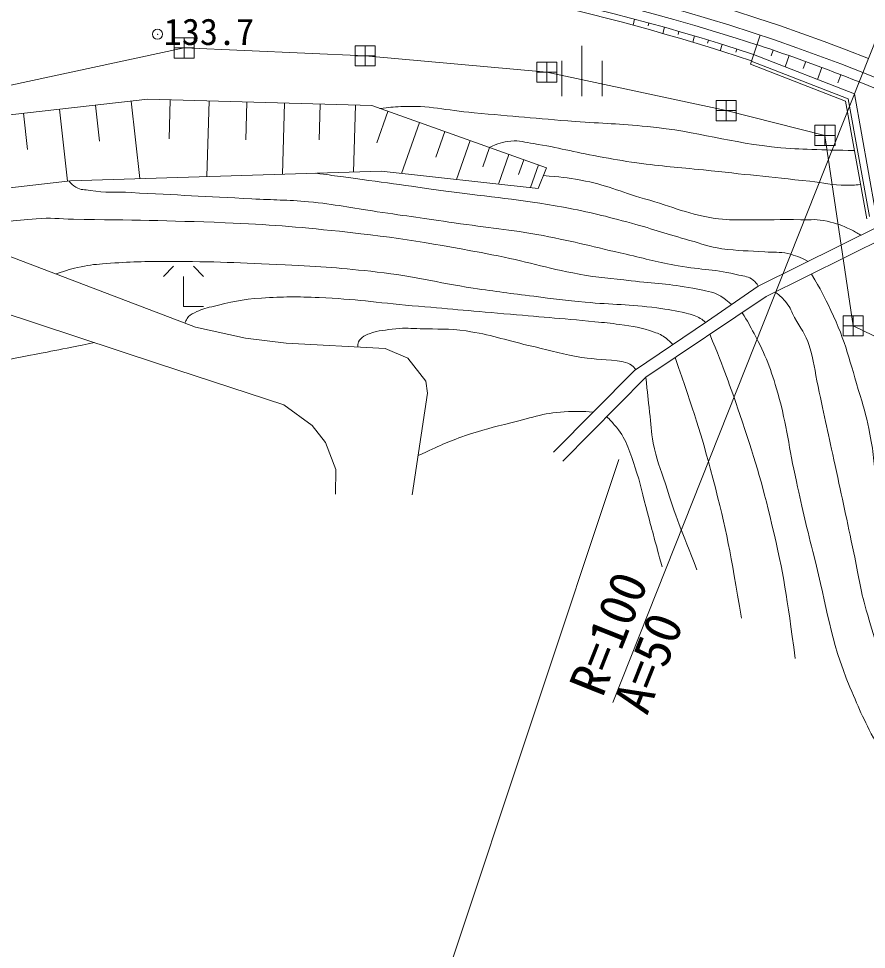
# Model space of a CAD drawing. Units: millimetres, scale not verified. Extents: x 40000 to 680000, y 20000 to 380000.
# Drawn here: x 244151 to 286292, y 263149 to 309384 of the extents above; entities that cross this region are included whole.
import ezdxf
from ezdxf.enums import TextEntityAlignment as Align

# ---------------------------------------------------------------- set-up
doc = ezdxf.new("R2010")
doc.units = ezdxf.units.MM
doc.header["$LTSCALE"] = 1000
doc.header["$PDMODE"] = 32
doc.header["$PDSIZE"] = 500
for name, color, linetype, lineweight in [('M-BGD', 7, 'Continuous', 13), ('M-BMK-ROW', 30, 'Continuous', 13), ('M-STR-HTXT', 7, 'Continuous', 13), ('M-STR-STRC', 7, 'Continuous', 13)]:
    doc.layers.add(name, color=color, linetype=linetype, lineweight=lineweight)
doc.styles.add('ＭＳ ゴシック', font='')
doc.styles.get('ＭＳ ゴシック').set_extended_font_data('MS Gothic')

msp = doc.modelspace()

# ---------------------------------------------------------------- linework, layer by layer
at = {"layer": 'M-BGD'}
for p, q in [((287498, 310190), (273686, 275410)), ((274693, 309062), (274770, 309358)), ((275440, 309018), (275481, 309168)), ((276167, 308651), (276252, 308956)), ((276932, 308597), (276976, 308751)), ((277658, 308213), (277751, 308524)), ((281005, 308568), (280525, 307125)), ((272154, 305532), (272154, 308032)), ((278391, 308160), (278439, 308317)), ((279022, 307791), (279121, 308105)), ((279802, 307715), (279853, 307873)), ((285697, 305655), (280683, 307600)), ((281554, 307532), (281653, 307821)), ((282253, 306991), (282448, 307545)), ((271154, 305532), (271154, 307282)), ((273154, 305532), (273154, 307282)), ((285254, 305290), (280525, 307125)), ((285387, 305400), (280572, 307268)), ((283155, 306903), (283280, 307247)), ((283865, 306366), (284084, 306951)), ((284868, 306193), (285023, 306595)), ((285697, 305655), (285929, 306240)), ((286753, 299792), (285697, 305655)), ((234258, 303543), (250575, 305378)), ((249752, 305285), (250185, 301439)), ((250575, 305378), (261701, 305063)), ((251682, 305347), (251627, 303412)), ((253617, 305292), (253510, 301541)), ((255492, 305239), (255439, 303363)), ((257368, 305185), (257268, 301656)), ((286307, 299445), (285254, 305290)), ((286441, 299549), (285387, 305400)), ((246184, 304884), (246585, 301316)), ((247968, 305085), (248168, 303301)), ((259133, 305135), (259083, 303371)), ((260898, 305085), (260804, 301764)), ((261701, 305063), (270384, 301976)), ((262509, 304776), (261953, 303210)), ((244388, 304682), (244590, 302887)), ((251101, 292241), (215758, 303911)), ((264075, 304219), (263178, 301695)), ((265337, 303770), (264888, 302509)), ((266599, 303322), (265914, 301397)), ((267561, 302980), (267219, 302017)), ((268524, 302638), (268002, 301169)), ((269258, 302377), (268997, 301642)), ((269992, 302116), (269594, 300995)), ((270384, 301976), (269981, 300953)), ((262166, 301806), (246726, 301333)), ((269981, 300953), (262166, 301806)), ((246726, 301333), (235297, 299973)), ((287022, 299119), (280916, 296101)), ((281312, 295575), (287745, 298782)), ((243326, 297713), (252945, 294063)), ((251847, 297080), (251347, 296580)), ((253347, 296580), (252847, 297080)), ((252347, 295080), (252347, 296580)), ((280916, 296101), (278400, 294361)), ((275331, 291580), (281312, 295575)), ((253347, 295080), (252347, 295080)), ((252945, 294063), (255426, 293504)), ((278400, 294361), (274773, 291904)), ((255426, 293504), (257452, 293256)), ((257452, 293256), (262367, 292996)), ((262367, 292996), (263503, 292515)), ((257334, 290199), (251101, 292241)), ((263503, 292515), (264388, 291383)), ((274773, 291904), (270743, 287854)), ((264388, 291383), (264484, 290774)), ((271210, 287394), (275331, 291580)), ((264484, 290774), (263713, 285722)), ((258744, 289173), (257334, 290199)), ((259408, 288325), (258744, 289173)), ((259926, 286982), (259408, 288325)), ((259911, 285768), (259926, 286982))]:
    msp.add_line(p, q, dxfattribs=at)
for points in [[(286114, 306705), (291482, 304530), (296801, 302085), (302093, 299449), (307388, 296699), (308274, 296234)], [(285929, 306240), (291273, 304076), (296575, 301639), (301857, 299009), (307147, 296261), (308033, 295796)]]:
    msp.add_lwpolyline(points, dxfattribs=at)
for centre, radius, start, end in [((250680, 217484), 95999, 68.33989, 112.56017), ((250680, 217484), 95480, 71.58594, 112.56006), ((250680, 217484), 94980, 71.58594, 106.53669), ((247195, 207381), 105333, 71.52275, 84.58283), ((250680, 217484), 95500, 68.33996, 71.58594)]:
    msp.add_arc(centre, radius, start, end, dxfattribs=at)
for points, knots in [([(262110, 304918), (262590, 304988), (262746, 304987), (263155, 305011), (264578, 305094), (265371, 304826), (266790, 304706), (268751, 304539), (269847, 304426), (271809, 304277), (273213, 304171), (274003, 304163), (275403, 304025), (278017, 303767), (279430, 303220), (282045, 302970), (282738, 302904), (283129, 302904), (283825, 302878), (284555, 302851), (284792, 302849), (285696, 302837)], [0, 0, 0, 0, 1, 1, 1, 2, 2, 2, 3, 3, 3, 4, 4, 4, 5, 5, 5, 6, 6, 6, 7, 7, 7, 7]), ([(267540, 302987), (267990, 303181), (268183, 303265), (268622, 303302), (269061, 303339), (269307, 303240), (269743, 303175), (271015, 302984), (271706, 302758), (272972, 302535), (273718, 302404), (274134, 302320), (274884, 302218), (276174, 302043), (276904, 302003), (278200, 301865), (280260, 301646), (281415, 301523), (283476, 301303), (284181, 301228), (284573, 301106), (285283, 301110), (285564, 301112), (285668, 301110), (286002, 301139)], [0, 0, 0, 0, 1, 1, 1, 2, 2, 2, 3, 3, 3, 4, 4, 4, 5, 5, 5, 6, 6, 6, 7, 7, 7, 8, 8, 8, 8]), ([(258923, 301706), (259531, 301625), (259684, 301604), (260171, 301538), (262210, 301262), (263352, 301100), (265390, 300819), (267677, 300504), (268975, 300436), (271244, 300013), (272575, 299765), (273312, 299578), (274618, 299221), (275752, 298910), (276372, 298682), (277506, 298369), (278126, 298197), (278463, 298042), (279100, 297955), (279934, 297842), (280409, 297858), (281248, 297796), (281695, 297763), (281956, 297814), (282392, 297711), (282799, 297616), (282963, 297538), (283390, 297324)], [0, 0, 0, 0, 1, 1, 1, 2, 2, 2, 3, 3, 3, 4, 4, 4, 5, 5, 5, 6, 6, 6, 7, 7, 7, 8, 8, 8, 9, 9, 9, 9]), ([(270232, 301589), (271099, 301526), (271370, 301484), (272091, 301359), (273362, 301139), (274021, 300788), (275263, 300440), (276700, 300038), (277469, 299628), (278949, 299439), (279500, 299368), (279814, 299391), (280369, 299386), (281411, 299376), (281994, 299417), (283036, 299393), (283546, 299381), (283845, 299442), (284339, 299317), (284812, 299197), (285083, 299127), (285517, 298906), (285716, 298804), (285793, 298766), (286014, 298621)], [0, 0, 0, 0, 1, 1, 1, 2, 2, 2, 3, 3, 3, 4, 4, 4, 5, 5, 5, 6, 6, 6, 7, 7, 7, 8, 8, 8, 8]), ([(246644, 301323), (246771, 301167), (246841, 301102), (247001, 301004), (247242, 300856), (247430, 300896), (247709, 300850), (248493, 300722), (248947, 300786), (249740, 300744), (252084, 300622), (253398, 300554), (255742, 300431), (256846, 300374), (257467, 300385), (258568, 300284), (259909, 300162), (260647, 299984), (261980, 299792), (263473, 299577), (264309, 299457), (265802, 299241), (267527, 298992), (268505, 298924), (270218, 298603), (271843, 298299), (272736, 298040), (274349, 297679), (275362, 297452), (275920, 297275), (276944, 297098), (278117, 296896), (278806, 296943), (279959, 296644), (280242, 296570), (280446, 296590), (280667, 296397), (280780, 296297), (280833, 296240), (280916, 296101)], [0, 0, 0, 0, 1, 1, 1, 2, 2, 2, 3, 3, 3, 4, 4, 4, 5, 5, 5, 6, 6, 6, 7, 7, 7, 8, 8, 8, 9, 9, 9, 10, 10, 10, 11, 11, 11, 12, 12, 12, 13, 13, 13, 13]), ([(240373, 298544), (240481, 298682), (240532, 298736), (240659, 298829), (240830, 298953), (240954, 298989), (241161, 299033), (241508, 299106), (241709, 299103), (242061, 299142), (243219, 299271), (243867, 299359), (245029, 299445), (245749, 299498), (246155, 299433), (246877, 299420), (249821, 299370), (251471, 299362), (254413, 299244), (256636, 299155), (257881, 299050), (260094, 298818), (263076, 298506), (264735, 298216), (267680, 297657), (269382, 297335), (270303, 296998), (272007, 296692), (273010, 296512), (273584, 296488), (274595, 296362), (275792, 296214), (276478, 296223), (277661, 295987), (278157, 295888), (278454, 295876), (278917, 295671), (279036, 295619), (279093, 295569), (279200, 295495), (279360, 295385), (279410, 295335), (279585, 295180)], [0, 0, 0, 0, 1, 1, 1, 2, 2, 2, 3, 3, 3, 4, 4, 4, 5, 5, 5, 6, 6, 6, 7, 7, 7, 8, 8, 8, 9, 9, 9, 10, 10, 10, 11, 11, 11, 12, 12, 12, 13, 13, 13, 14, 14, 14, 14]), ([(246017, 296702), (246582, 296898), (246762, 296961), (247255, 297062), (247735, 297160), (248011, 297181), (248500, 297216), (249717, 297303), (250403, 297323), (251623, 297320), (253883, 297316), (255149, 297264), (257406, 297153), (259196, 297065), (260199, 296998), (261980, 296796), (263855, 296583), (264879, 296283), (266745, 295999), (267918, 295820), (268578, 295736), (269755, 295589), (270755, 295464), (271315, 295392), (272319, 295299), (273706, 295170), (274494, 295201), (275874, 295011), (276450, 294931), (276774, 294883), (277339, 294747), (277495, 294709), (277586, 294697), (277734, 294637), (277856, 294588), (277924, 294559), (278037, 294491), (278148, 294425), (278187, 294394), (278305, 294297)], [0, 0, 0, 0, 1, 1, 1, 2, 2, 2, 3, 3, 3, 4, 4, 4, 5, 5, 5, 6, 6, 6, 7, 7, 7, 8, 8, 8, 9, 9, 9, 10, 10, 10, 11, 11, 11, 12, 12, 12, 13, 13, 13, 13]), ([(283561, 296696), (284049, 295881), (284175, 295611), (284522, 294892), (285281, 293317), (285465, 292330), (285985, 290660), (286214, 289925), (286318, 289504), (286467, 288749), (286670, 287719), (286682, 287125), (286821, 286084), (287019, 284593), (286996, 283733), (287327, 282265), (287556, 281251), (287748, 280698), (288067, 279709), (288511, 278332), (288674, 277523), (289284, 276212), (289832, 275033), (290155, 274361), (290940, 273325), (291679, 272349), (292047, 272009), (293105, 271060)], [0, 0, 0, 0, 1, 1, 1, 2, 2, 2, 3, 3, 3, 4, 4, 4, 5, 5, 5, 6, 6, 6, 7, 7, 7, 8, 8, 8, 9, 9, 9, 9]), ([(252421, 294262), (252450, 294361), (252472, 294401), (252523, 294481), (252622, 294637), (252725, 294697), (252893, 294775), (253214, 294925), (253406, 294991), (253751, 295074), (254702, 295302), (255242, 295441), (256219, 295502), (257340, 295571), (257972, 295574), (259095, 295528), (260901, 295454), (261905, 295282), (263706, 295125), (265490, 294969), (266490, 294881), (268274, 294725), (270042, 294570), (271034, 294503), (272799, 294329), (273279, 294282), (273548, 294258), (274025, 294191), (274703, 294096), (275094, 294050), (275737, 293816), (275984, 293726), (276126, 293665), (276334, 293505), (276476, 293395), (276531, 293343), (276668, 293188)], [0, 0, 0, 0, 1, 1, 1, 2, 2, 2, 3, 3, 3, 4, 4, 4, 5, 5, 5, 6, 6, 6, 7, 7, 7, 8, 8, 8, 9, 9, 9, 10, 10, 10, 11, 11, 11, 12, 12, 12, 12]), ([(281765, 295801), (282035, 295588), (282137, 295504), (282322, 295265), (282523, 295009), (282567, 294820), (282721, 294533), (283011, 293993), (283272, 293731), (283455, 293145), (283697, 292372), (283721, 291909), (283892, 291116), (284222, 289583), (284406, 288724), (284736, 287192), (285102, 285492), (285307, 284540), (285673, 282840), (285911, 281733), (285972, 281094), (286283, 280004), (286682, 278606), (286916, 277819), (287485, 276480), (288037, 275181), (288292, 274727), (289125, 273261)], [0, 0, 0, 0, 1, 1, 1, 2, 2, 2, 3, 3, 3, 4, 4, 4, 5, 5, 5, 6, 6, 6, 7, 7, 7, 8, 8, 8, 9, 9, 9, 9]), ([(280115, 294776), (280416, 294305), (280492, 294150), (280712, 293737), (281297, 292640), (281543, 291973), (281886, 290778), (282368, 289094), (282427, 288098), (282815, 286389), (283146, 284929), (283319, 284107), (283695, 282657), (284354, 280117), (284459, 278599), (285474, 276179), (285974, 274986), (286164, 274532), (286899, 273190)], [0, 0, 0, 0, 1, 1, 1, 2, 2, 2, 3, 3, 3, 4, 4, 4, 5, 5, 5, 6, 6, 6, 6]), ([(261021, 293067), (261008, 293172), (261010, 293231), (261044, 293328), (261094, 293472), (261201, 293507), (261319, 293604), (261407, 293676), (261473, 293694), (261581, 293732), (262078, 293906), (262385, 293909), (262908, 293978), (263373, 294040), (263640, 293989), (264108, 293977), (265003, 293954), (265512, 293996), (266398, 293867), (267626, 293687), (268284, 293431), (269493, 293151), (270423, 292936), (270936, 292781), (271873, 292601), (272656, 292450), (273112, 292487), (273901, 292377), (274063, 292354), (274155, 292349), (274314, 292307), (274486, 292262), (274582, 292206), (274710, 292082), (274761, 292032), (274784, 292011), (274832, 291944)], [0, 0, 0, 0, 1, 1, 1, 2, 2, 2, 3, 3, 3, 4, 4, 4, 5, 5, 5, 6, 6, 6, 7, 7, 7, 8, 8, 8, 9, 9, 9, 10, 10, 10, 11, 11, 11, 12, 12, 12, 12]), ([(278514, 293706), (279268, 291827), (279465, 291296), (280002, 289725), (280723, 287616), (281078, 286413), (281598, 284246), (282214, 281684), (282323, 280749), (282758, 277602)], [0, 0, 0, 0, 1, 1, 1, 2, 2, 2, 3, 3, 3, 3]), ([(242311, 292207), (243247, 292378), (243485, 292423), (244237, 292565), (245679, 292837), (246133, 292932), (247923, 293291)], [0, 0, 0, 0, 1, 1, 1, 2, 2, 2, 2]), ([(276782, 292550), (277759, 289751), (278032, 288931), (278657, 286562), (279366, 283878), (279518, 282909), (280085, 279601)], [0, 0, 0, 0, 1, 1, 1, 2, 2, 2, 2]), ([(275331, 291580), (275417, 290732), (275439, 290516), (275515, 289835), (275583, 289233), (275581, 288889), (275696, 288294), (275853, 287485), (276053, 287058), (276302, 286272), (276838, 284578), (277078, 284029), (277865, 281999)], [0, 0, 0, 0, 1, 1, 1, 2, 2, 2, 3, 3, 3, 4, 4, 4, 4]), ([(264020, 287676), (265096, 288186), (265421, 288345), (266360, 288669), (267226, 288968), (267730, 289079), (268620, 289299), (269727, 289573), (270345, 289836), (271485, 289864), (271963, 289876), (272154, 289885), (272709, 289830)], [0, 0, 0, 0, 1, 1, 1, 2, 2, 2, 3, 3, 3, 4, 4, 4, 4]), ([(273383, 289601), (273567, 289447), (273621, 289372), (273761, 289213), (274363, 288533), (274492, 287985), (274786, 287126), (275086, 286250), (275164, 285732), (275406, 284838), (275692, 283787), (275781, 283458), (276137, 282146)], [0, 0, 0, 0, 1, 1, 1, 2, 2, 2, 3, 3, 3, 4, 4, 4, 4])]:
    msp.add_open_spline(points, degree=3, knots=knots, dxfattribs=at)
msp.add_point((251057, 308608), dxfattribs=at)
at = {"layer": 'M-BMK-ROW'}
for p, q in [((252884, 308426), (251884, 308426)), ((251884, 308426), (251884, 307426)), ((252384, 307426), (252384, 308426)), ((252884, 307426), (252884, 308426)), ((261874, 308031), (260874, 308031)), ((260874, 308031), (260874, 307031)), ((261374, 307031), (261374, 308031)), ((261874, 307031), (261874, 308031)), ((252884, 307926), (251884, 307926)), ((261874, 307531), (260874, 307531)), ((251884, 307426), (252884, 307426)), ((260874, 307031), (261874, 307031)), ((270906, 307225), (269906, 307225)), ((269906, 307225), (269906, 306225)), ((270406, 306225), (270406, 307225)), ((270906, 306225), (270906, 307225)), ((270906, 306725), (269906, 306725)), ((269906, 306225), (270906, 306225)), ((279818, 305312), (278818, 305312)), ((278818, 305312), (278818, 304312)), ((279318, 304312), (279318, 305312)), ((279818, 304312), (279818, 305312)), ((279818, 304812), (278818, 304812)), ((278818, 304312), (279818, 304312)), ((284734, 304085), (283734, 304085)), ((283734, 304085), (283734, 303085)), ((284234, 303085), (284234, 304085)), ((284734, 303085), (284734, 304085)), ((284734, 303585), (283734, 303585)), ((283734, 303085), (284734, 303085)), ((286132, 294622), (285132, 294622)), ((285132, 294622), (285132, 293622)), ((285632, 293622), (285632, 294622)), ((286132, 293622), (286132, 294622)), ((286132, 294122), (285132, 294122)), ((285132, 293622), (286132, 293622))]:
    msp.add_line(p, q, dxfattribs=at)
msp.add_lwpolyline([(213509, 292816), (211452, 297275), (218244, 298785), (223971, 299177), (228589, 297460), (234939, 295403), (236255, 299222), (243536, 306028), (252384, 307926), (261374, 307531), (270406, 306725), (279318, 304812), (284234, 303585), (285632, 294122), (292872, 290636), (294592, 289644), (307720, 295227), (308954, 294565), (309726, 294151), (315575, 291013), (315946, 290814), (325361, 285531)], dxfattribs=at)
at = {"layer": 'M-STR-HTXT'}
msp.add_line((273985, 287482), (263366, 255588), dxfattribs=at)
at = {"layer": 'M-STR-STRC'}
msp.add_arc((250680, 217484), 96750, 68.33997, 112.56006, dxfattribs=at)

# ---------------------------------------------------------------- texts
at = {"layer": 'M-BGD', "style": 'ＭＳ ゴシック'}
msp.add_text('133.7', height=1320, dxfattribs=at).set_placement((251368, 309392), align=Align.TOP_LEFT)
msp.add_text('R=100', height=1833, rotation=68.34, dxfattribs=at).set_placement((273686, 275410), align=Align.BOTTOM_LEFT)
msp.add_text('A=50', height=1833, rotation=68.34, dxfattribs=at).set_placement((273686, 275410), align=Align.TOP_LEFT)

doc.saveas('drawing.dxf')
